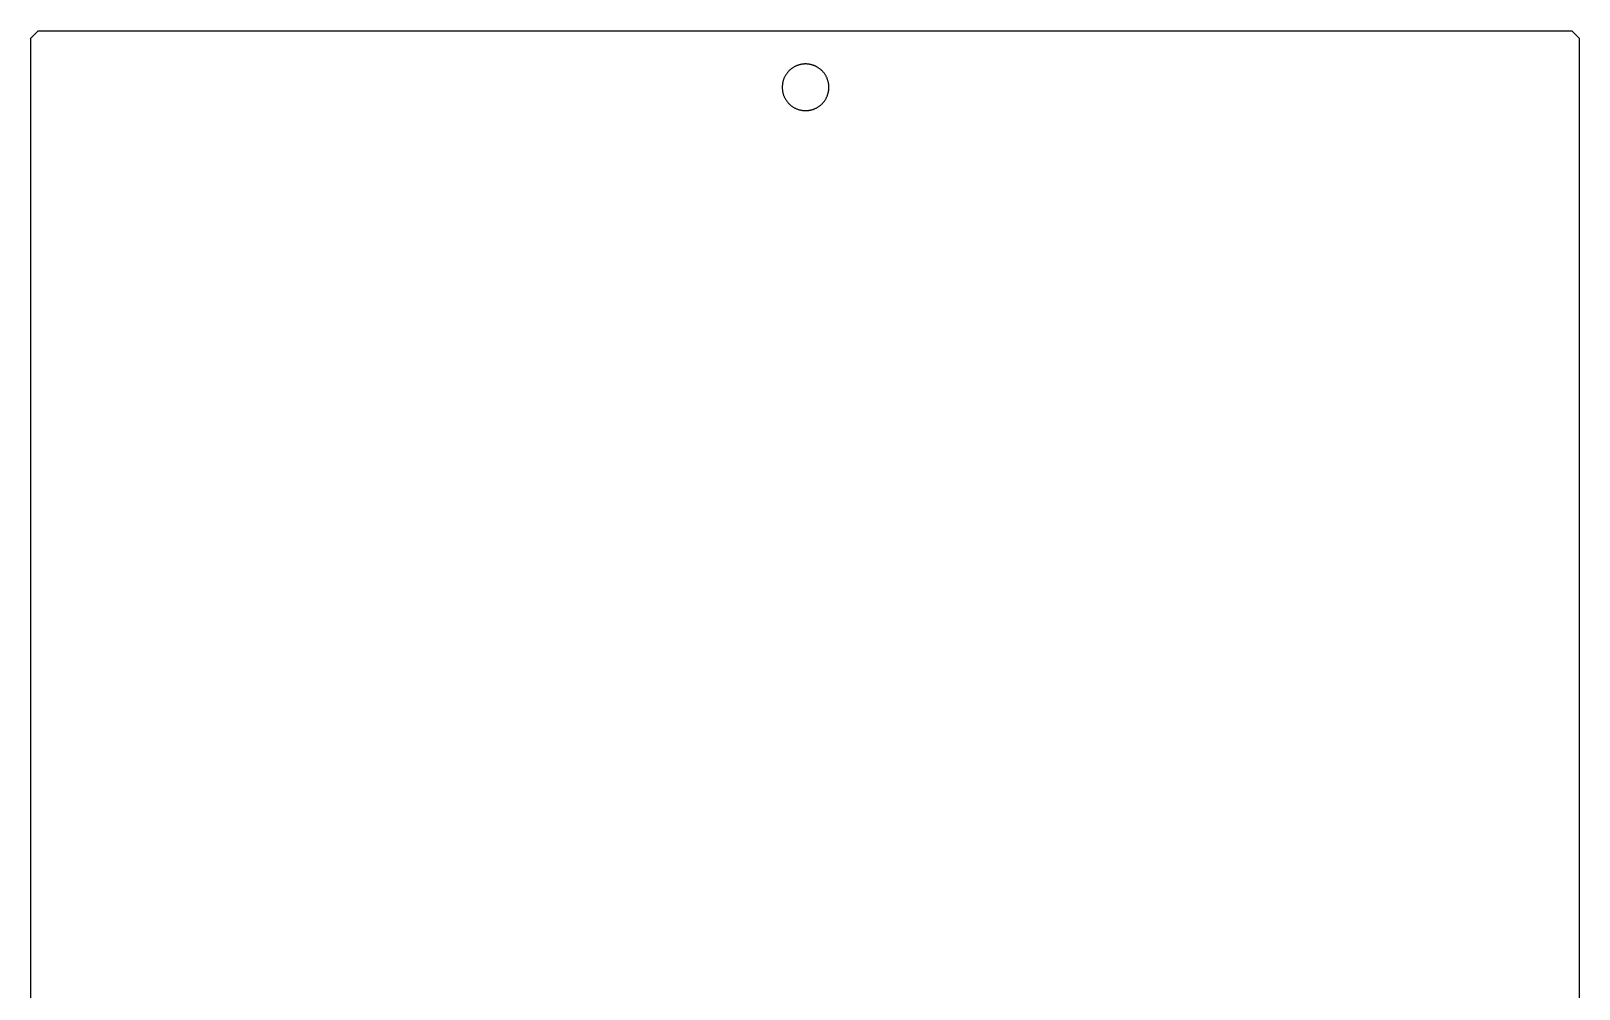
# Model space of a CAD drawing. Extents: x -1153 to -755, y -14 to 479.
# Drawn here: x -1153.1 to -755.1, y 232.5 to 479 of the extents above; entities that cross this region are included whole.
import ezdxf

# ---------------------------------------------------------------- set-up
doc = ezdxf.new("R2010")
doc.units = 0
doc.layers.add('000__杂项', color=18, linetype='CONTINUOUS')

msp = doc.modelspace()

# ---------------------------------------------------------------- linework, layer by layer
at = {"layer": '000__杂项'}
for points in [[(-755.09, 477.12), (-755.09, -12.12), (-756.97, -14), (-1151.21, -14), (-1153.09, -12.12), (-1153.09, 477.12), (-1151.21, 479), (-756.97, 479)], [(-959.95, 464.5), (-959.95, 464.37), (-959.94, 464.24), (-959.94, 464.1), (-959.92, 463.96), (-959.91, 463.83), (-959.89, 463.69), (-959.87, 463.55), (-959.85, 463.41), (-959.82, 463.27), (-959.79, 463.13), (-959.76, 462.99), (-959.72, 462.85), (-959.68, 462.71), (-959.63, 462.57), (-959.58, 462.43), (-959.53, 462.29), (-959.47, 462.16), (-959.41, 462.02), (-959.35, 461.88), (-959.28, 461.75), (-959.21, 461.61), (-959.13, 461.48), (-959.05, 461.35), (-958.97, 461.22), (-958.89, 461.09), (-958.8, 460.97), (-958.7, 460.84), (-958.61, 460.72), (-958.51, 460.6), (-958.41, 460.49), (-958.3, 460.37), (-958.19, 460.26), (-958.08, 460.15), (-957.97, 460.05), (-957.85, 459.94), (-957.73, 459.84), (-957.61, 459.75), (-957.49, 459.66), (-957.36, 459.57), (-957.23, 459.48), (-957.1, 459.4), (-956.97, 459.32), (-956.84, 459.24), (-956.7, 459.17), (-956.57, 459.11), (-956.43, 459.04), (-956.3, 458.98), (-956.16, 458.92), (-956.02, 458.87), (-955.88, 458.82), (-955.74, 458.78), (-955.6, 458.73), (-955.46, 458.7), (-955.32, 458.66), (-955.18, 458.63), (-955.04, 458.6), (-954.9, 458.58), (-954.76, 458.56), (-954.63, 458.54), (-954.49, 458.53), (-954.35, 458.52), (-954.22, 458.51), (-954.08, 458.5), (-953.95, 458.5), (-953.82, 458.5), (-953.68, 458.51), (-953.55, 458.52), (-953.41, 458.53), (-953.27, 458.54), (-953.13, 458.56), (-953, 458.58), (-952.86, 458.6), (-952.72, 458.63), (-952.58, 458.66), (-952.44, 458.7), (-952.3, 458.73), (-952.16, 458.78), (-952.02, 458.82), (-951.88, 458.87), (-951.74, 458.92), (-951.6, 458.98), (-951.47, 459.04), (-951.33, 459.11), (-951.19, 459.17), (-951.06, 459.24), (-950.93, 459.32), (-950.8, 459.4), (-950.67, 459.48), (-950.54, 459.57), (-950.41, 459.66), (-950.29, 459.75), (-950.17, 459.84), (-950.05, 459.94), (-949.93, 460.05), (-949.82, 460.15), (-949.71, 460.26), (-949.6, 460.37), (-949.49, 460.49), (-949.39, 460.6), (-949.29, 460.72), (-949.19, 460.84), (-949.1, 460.97), (-949.01, 461.09), (-948.93, 461.22), (-948.84, 461.35), (-948.77, 461.48), (-948.69, 461.61), (-948.62, 461.75), (-948.55, 461.88), (-948.49, 462.02), (-948.43, 462.16), (-948.37, 462.29), (-948.32, 462.43), (-948.27, 462.57), (-948.22, 462.71), (-948.18, 462.85), (-948.14, 462.99), (-948.11, 463.13), (-948.08, 463.27), (-948.05, 463.41), (-948.03, 463.55), (-948, 463.69), (-947.99, 463.83), (-947.97, 463.96), (-947.96, 464.1), (-947.96, 464.24), (-947.95, 464.37), (-947.95, 464.5), (-947.95, 464.64), (-947.96, 464.77), (-947.96, 464.91), (-947.97, 465.04), (-947.99, 465.18), (-948, 465.32), (-948.03, 465.46), (-948.05, 465.59), (-948.08, 465.73), (-948.11, 465.87), (-948.14, 466.01), (-948.18, 466.15), (-948.22, 466.29), (-948.27, 466.43), (-948.32, 466.57), (-948.37, 466.71), (-948.43, 466.85), (-948.49, 466.99), (-948.55, 467.12), (-948.62, 467.26), (-948.69, 467.39), (-948.77, 467.53), (-948.84, 467.66), (-948.93, 467.79), (-949.01, 467.91), (-949.1, 468.04), (-949.19, 468.16), (-949.29, 468.28), (-949.39, 468.4), (-949.49, 468.52), (-949.6, 468.63), (-949.71, 468.75), (-949.82, 468.85), (-949.93, 468.96), (-950.05, 469.06), (-950.17, 469.16), (-950.29, 469.26), (-950.41, 469.35), (-950.54, 469.44), (-950.67, 469.52), (-950.8, 469.61), (-950.93, 469.69), (-951.06, 469.76), (-951.19, 469.83), (-951.33, 469.9), (-951.47, 469.96), (-951.6, 470.03), (-951.74, 470.08), (-951.88, 470.13), (-952.02, 470.18), (-952.16, 470.23), (-952.3, 470.27), (-952.44, 470.31), (-952.58, 470.34), (-952.72, 470.38), (-952.86, 470.4), (-953, 470.43), (-953.13, 470.45), (-953.27, 470.46), (-953.41, 470.48), (-953.55, 470.49), (-953.68, 470.5), (-953.82, 470.5), (-953.95, 470.5), (-954.08, 470.5), (-954.22, 470.5), (-954.35, 470.49), (-954.49, 470.48), (-954.63, 470.46), (-954.76, 470.45), (-954.9, 470.43), (-955.04, 470.4), (-955.18, 470.38), (-955.32, 470.34), (-955.46, 470.31), (-955.6, 470.27), (-955.74, 470.23), (-955.88, 470.18), (-956.02, 470.13), (-956.16, 470.08), (-956.3, 470.03), (-956.43, 469.96), (-956.57, 469.9), (-956.7, 469.83), (-956.84, 469.76), (-956.97, 469.69), (-957.1, 469.61), (-957.23, 469.52), (-957.36, 469.44), (-957.49, 469.35), (-957.61, 469.26), (-957.73, 469.16), (-957.85, 469.06), (-957.97, 468.96), (-958.08, 468.85), (-958.19, 468.75), (-958.3, 468.63), (-958.41, 468.52), (-958.51, 468.4), (-958.61, 468.28), (-958.7, 468.16), (-958.8, 468.04), (-958.89, 467.91), (-958.97, 467.79), (-959.05, 467.66), (-959.13, 467.53), (-959.21, 467.39), (-959.28, 467.26), (-959.35, 467.12), (-959.41, 466.99), (-959.47, 466.85), (-959.53, 466.71), (-959.58, 466.57), (-959.63, 466.43), (-959.68, 466.29), (-959.72, 466.15), (-959.76, 466.01), (-959.79, 465.87), (-959.82, 465.73), (-959.85, 465.59), (-959.87, 465.46), (-959.89, 465.32), (-959.91, 465.18), (-959.92, 465.04), (-959.94, 464.91), (-959.94, 464.77), (-959.95, 464.64)]]:
    msp.add_lwpolyline(points, close=True, dxfattribs=at)

doc.saveas('drawing.dxf')
